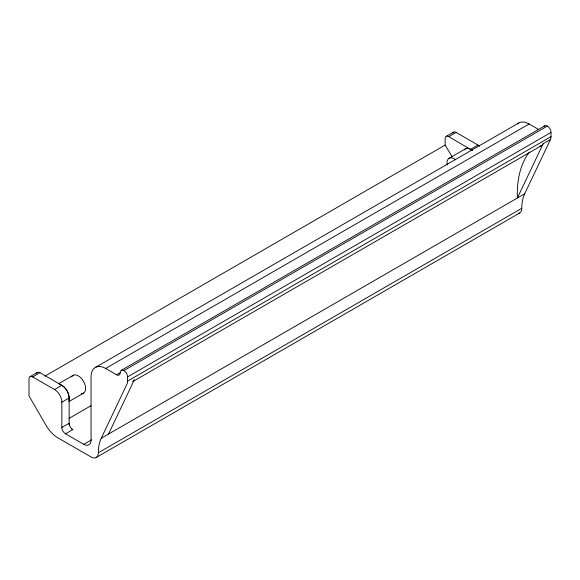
<?xml version="1.0" encoding="UTF-8"?>
<svg xmlns="http://www.w3.org/2000/svg" width="580" height="580" viewBox="0 0 580 580"><rect width="100%" height="100%" fill="white"/><g stroke="black" fill="none" stroke-linecap="round" stroke-linejoin="round"><path stroke-width="0.87" d="M69.15 424.951L69.15 397.974C68.962 392.935 66.12 388.005 61.85 385.33L39.947 372.679L32.647 376.899A5.162 2.98 60 0 0 29 379.001L29 395.864L45.74 424.857A24.019 13.869 60 0 0 58.203 438.016L91.053 456.982A10.324 5.96 60 0 0 98.353 452.77A50.105 28.927 60 0 1 101.246 438.262L127.005 384.018A10.324 5.96 60 0 0 127.556 381.111L127.556 376.899A5.162 2.98 60 0 0 123.91 370.576L547.353 126.099M108.547 434.043L134.306 379.798A10.324 5.96 60 0 1 133.349 381.154M544.185 126.382A5.162 2.98 60 0 1 548.296 126.788A5.162 2.98 60 0 1 551 132.428L551 136.641A10.324 5.96 60 0 1 550.442 139.548L543.141 143.76L517.382 198.005A113.607 65.591 60 0 1 529.351 152.178M518.15 213.491A10.324 5.96 60 0 0 521.797 208.3A50.105 28.927 60 0 1 524.683 193.792L550.442 139.548M30.066 376.645L37.366 372.425M446.209 136.387L453.509 132.168M452.066 156.68L445.143 145.072L445.143 138.75A5.162 2.98 60 0 1 448.789 136.641L456.09 132.428L477.992 145.072A10.324 5.96 60 0 1 479.508 146.131M44.928 376.13L445.143 145.072M58.529 383.772L73.392 375.188M448.84 158.427L465.805 148.632M32.647 376.899L54.549 389.542L61.85 385.33C66.113 388.013 68.962 392.935 69.15 397.974A10.324 5.96 60 0 1 68.795 400.374M464.37 149.85A10.324 5.96 60 0 1 470.692 149.285L477.992 145.072M95.33 367.445L518.774 122.975M54.549 389.542A10.324 5.96 60 0 1 61.85 402.186L61.85 427.474A5.162 2.98 60 0 0 65.504 433.804L83.752 444.338A10.324 5.96 60 0 0 91.053 440.126L91.053 376.899A20.648 11.919 60 0 1 105.654 368.467L529.098 123.997L538.486 129.412M61.85 402.186L69.15 397.974M121.329 370.315L544.765 125.846M68.846 401.628L83.708 393.044M105.654 368.467L116.609 374.789L120.531 372.527M127.556 376.899L551 132.428M127.556 381.111L551 136.641M69.071 418.368L91.045 405.688M132.719 381.625L541.561 145.58M61.85 427.474L69.15 423.262A5.162 2.98 60 0 0 72.805 429.584L65.504 433.804M83.752 444.338L91.597 439.814M101.246 438.262L524.683 193.792M98.353 452.77L521.797 208.3M96.215 457.497L519.658 213.027M448.789 136.641L472.584 150.662M71.347 428.743L72.805 429.584M470.692 149.285L472.207 150.343M59.595 384.438A10.324 5.96 60 0 1 61.85 385.33M71.608 376.993A10.324 5.96 60 0 1 83.44 381.292A10.324 5.96 60 0 1 81.251 393.689M517.512 123.903A20.648 11.919 60 0 1 529.098 123.997M123.91 370.576A5.162 2.98 60 0 0 120.256 372.679A5.162 2.98 60 0 1 116.609 374.789M452.719 133.081A5.162 2.98 60 0 1 454.263 131.935L454.691 131.943A5.162 2.98 60 0 1 456.09 132.428M543.141 143.76A10.324 5.96 60 0 1 540.053 146.051M36.576 373.339A5.162 2.98 60 0 1 39.947 372.679M447.122 164.829A10.324 5.96 60 0 1 455.786 159.834"/></g></svg>
